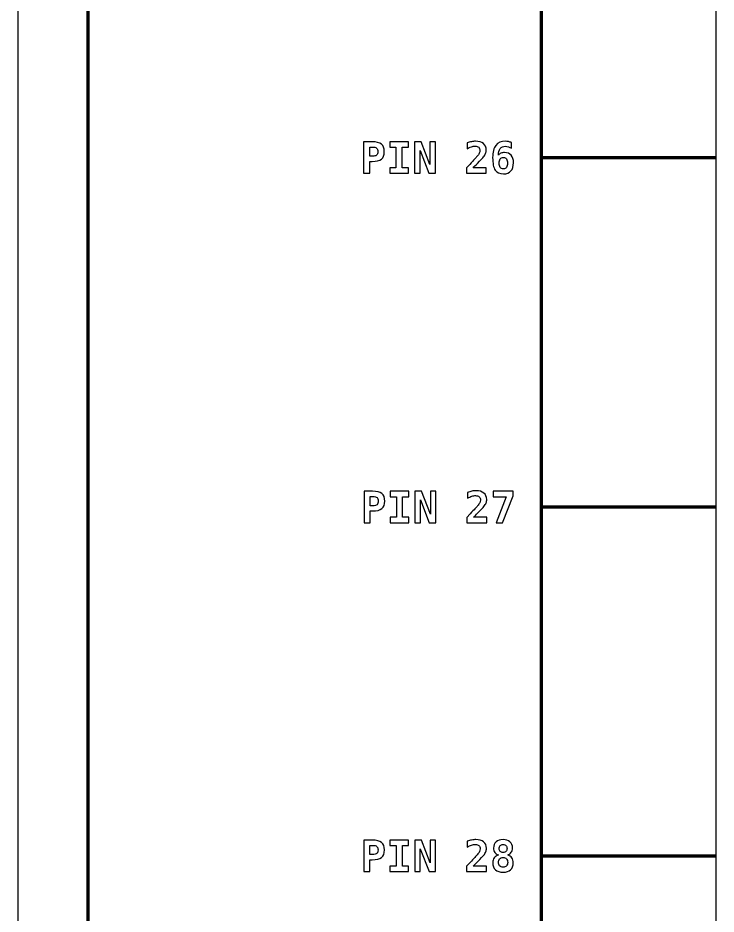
# Model space of a CAD drawing. Header units: centimetres. Extents: x -11.5 to -9.5, y -34.9 to 7.2.
# Drawn here: x -11.5 to -9.5, y -22.017 to -19.45 of the extents above; entities that cross this region are included whole.
import ezdxf

# ---------------------------------------------------------------- set-up
doc = ezdxf.new("R2010")
doc.units = ezdxf.units.CM
doc.header["$MEASUREMENT"] = 0
doc.layers.add('Layer 1', color=7, linetype='Continuous')

msp = doc.modelspace()

# ---------------------------------------------------------------- linework, layer by layer
at = {"layer": 'Layer 1', "color": 7}
msp.add_lwpolyline([(-11.5, -34.85), (-9.5, -34.85), (-9.5, 7.15), (-11.5, 7.15), (-11.5, -34.85)], close=True, dxfattribs=at)
at = {"layer": 'Layer 1', "color": 7, "lineweight": 100}
msp.add_lwpolyline([(-11.3, -34.35), (-10, -34.35), (-10, 5.65), (-11.3, 5.65), (-11.3, -34.35)], close=True, dxfattribs=at)
at = {"layer": 'Layer 1', "color": 250}
for points, knots in [([(-10.50988, -19.80486), (-10.50988, -19.80486), (-10.48545, -19.80486), (-10.48545, -19.80486), (-10.48545, -19.80486), (-10.47304, -19.80486), (-10.46411, -19.80706), (-10.45866, -19.81149), (-10.45866, -19.81149), (-10.4532, -19.81591), (-10.45049, -19.82309), (-10.45049, -19.83301), (-10.45049, -19.83301), (-10.45049, -19.84293), (-10.4532, -19.85011), (-10.45866, -19.85454), (-10.45866, -19.85454), (-10.46411, -19.85896), (-10.47304, -19.86116), (-10.48545, -19.86116), (-10.48545, -19.86116), (-10.48545, -19.86116), (-10.4921, -19.86116), (-10.4921, -19.86116), (-10.4921, -19.86116), (-10.4921, -19.86116), (-10.4921, -19.89487), (-10.4921, -19.89487), (-10.4921, -19.89487), (-10.4921, -19.89487), (-10.50988, -19.89487), (-10.50988, -19.89487), (-10.50988, -19.89487), (-10.50988, -19.89487), (-10.50988, -19.80486), (-10.50988, -19.80486)], [0, 0, 0, 0, 0.1111111, 0.1111111, 0.1111111, 0.1111111, 0.2222222, 0.2222222, 0.2222222, 0.2222222, 0.3333333, 0.3333333, 0.3333333, 0.3333333, 0.4444444, 0.4444444, 0.4444444, 0.4444444, 0.5555556, 0.5555556, 0.5555556, 0.5555556, 0.6666667, 0.6666667, 0.6666667, 0.6666667, 0.7777778, 0.7777778, 0.7777778, 0.7777778, 0.8888889, 0.8888889, 0.8888889, 0.8888889, 1, 1, 1, 1]), ([(-10.43495, -19.82054), (-10.43495, -19.82054), (-10.43495, -19.80486), (-10.43495, -19.80486), (-10.43495, -19.80486), (-10.43495, -19.80486), (-10.38136, -19.80486), (-10.38136, -19.80486), (-10.38136, -19.80486), (-10.38136, -19.80486), (-10.38136, -19.82054), (-10.38136, -19.82054), (-10.38136, -19.82054), (-10.38136, -19.82054), (-10.39927, -19.82054), (-10.39927, -19.82054), (-10.39927, -19.82054), (-10.39927, -19.82054), (-10.39927, -19.87919), (-10.39927, -19.87919), (-10.39927, -19.87919), (-10.39927, -19.87919), (-10.38136, -19.87919), (-10.38136, -19.87919), (-10.38136, -19.87919), (-10.38136, -19.87919), (-10.38136, -19.89487), (-10.38136, -19.89487), (-10.38136, -19.89487), (-10.38136, -19.89487), (-10.43495, -19.89487), (-10.43495, -19.89487), (-10.43495, -19.89487), (-10.43495, -19.89487), (-10.43495, -19.87919), (-10.43495, -19.87919), (-10.43495, -19.87919), (-10.43495, -19.87919), (-10.41705, -19.87919), (-10.41705, -19.87919), (-10.41705, -19.87919), (-10.41705, -19.87919), (-10.41705, -19.82054), (-10.41705, -19.82054), (-10.41705, -19.82054), (-10.41705, -19.82054), (-10.43495, -19.82054), (-10.43495, -19.82054)], [0, 0, 0, 0, 0.0833333, 0.0833333, 0.0833333, 0.0833333, 0.1666667, 0.1666667, 0.1666667, 0.1666667, 0.25, 0.25, 0.25, 0.25, 0.3333333, 0.3333333, 0.3333333, 0.3333333, 0.4166667, 0.4166667, 0.4166667, 0.4166667, 0.5, 0.5, 0.5, 0.5, 0.5833333, 0.5833333, 0.5833333, 0.5833333, 0.6666667, 0.6666667, 0.6666667, 0.6666667, 0.75, 0.75, 0.75, 0.75, 0.8333333, 0.8333333, 0.8333333, 0.8333333, 0.9166667, 0.9166667, 0.9166667, 0.9166667, 1, 1, 1, 1]), ([(-10.36381, -19.80486), (-10.36381, -19.80486), (-10.34469, -19.80486), (-10.34469, -19.80486), (-10.34469, -19.80486), (-10.34469, -19.80486), (-10.31963, -19.87028), (-10.31963, -19.87028), (-10.31963, -19.87028), (-10.31963, -19.87028), (-10.31963, -19.80486), (-10.31963, -19.80486), (-10.31963, -19.80486), (-10.31963, -19.80486), (-10.30395, -19.80486), (-10.30395, -19.80486), (-10.30395, -19.80486), (-10.30395, -19.80486), (-10.30395, -19.89487), (-10.30395, -19.89487), (-10.30395, -19.89487), (-10.30395, -19.89487), (-10.32294, -19.89487), (-10.32294, -19.89487), (-10.32294, -19.89487), (-10.32294, -19.89487), (-10.34813, -19.82945), (-10.34813, -19.82945), (-10.34813, -19.82945), (-10.34813, -19.82945), (-10.34813, -19.89487), (-10.34813, -19.89487), (-10.34813, -19.89487), (-10.34813, -19.89487), (-10.36381, -19.89487), (-10.36381, -19.89487), (-10.36381, -19.89487), (-10.36381, -19.89487), (-10.36381, -19.80486), (-10.36381, -19.80486)], [0, 0, 0, 0, 0.1, 0.1, 0.1, 0.1, 0.2, 0.2, 0.2, 0.2, 0.3, 0.3, 0.3, 0.3, 0.4, 0.4, 0.4, 0.4, 0.5, 0.5, 0.5, 0.5, 0.6, 0.6, 0.6, 0.6, 0.7, 0.7, 0.7, 0.7, 0.8, 0.8, 0.8, 0.8, 0.9, 0.9, 0.9, 0.9, 1, 1, 1, 1]), ([(-10.19617, -19.87919), (-10.19617, -19.87919), (-10.15825, -19.87919), (-10.15825, -19.87919), (-10.15825, -19.87919), (-10.15825, -19.87919), (-10.15825, -19.89487), (-10.15825, -19.89487), (-10.15825, -19.89487), (-10.15825, -19.89487), (-10.2154, -19.89487), (-10.2154, -19.89487), (-10.2154, -19.89487), (-10.2154, -19.89487), (-10.2154, -19.87966), (-10.2154, -19.87966), (-10.2154, -19.87966), (-10.2154, -19.87966), (-10.20574, -19.86944), (-10.20574, -19.86944), (-10.20574, -19.86944), (-10.1943, -19.85725), (-10.18735, -19.84976), (-10.1849, -19.84694), (-10.1849, -19.84694), (-10.18189, -19.84349), (-10.17971, -19.84042), (-10.1784, -19.83774), (-10.1784, -19.83774), (-10.17706, -19.83507), (-10.1764, -19.83244), (-10.1764, -19.82982), (-10.1764, -19.82982), (-10.1764, -19.82581), (-10.17761, -19.8227), (-10.18004, -19.82052), (-10.18004, -19.82052), (-10.18247, -19.81832), (-10.18593, -19.81723), (-10.19037, -19.81723), (-10.19037, -19.81723), (-10.19356, -19.81723), (-10.19712, -19.81787), (-10.20107, -19.81912), (-10.20107, -19.81912), (-10.20504, -19.8204), (-10.20916, -19.82223), (-10.21346, -19.82464), (-10.21346, -19.82464), (-10.21346, -19.82464), (-10.21346, -19.80805), (-10.21346, -19.80805), (-10.21346, -19.80805), (-10.20916, -19.80649), (-10.20496, -19.80529), (-10.20083, -19.80447), (-10.20083, -19.80447), (-10.19671, -19.80365), (-10.19276, -19.80323), (-10.18899, -19.80323), (-10.18899, -19.80323), (-10.17947, -19.80323), (-10.17197, -19.80546), (-10.16654, -19.8099), (-10.16654, -19.8099), (-10.16109, -19.81433), (-10.15837, -19.8204), (-10.15837, -19.82807), (-10.15837, -19.82807), (-10.15837, -19.83161), (-10.15897, -19.83493), (-10.16014, -19.83801), (-10.16014, -19.83801), (-10.16134, -19.84112), (-10.16337, -19.84456), (-10.16627, -19.84832), (-10.16627, -19.84832), (-10.16839, -19.85106), (-10.17424, -19.85721), (-10.18381, -19.86678), (-10.18381, -19.86678), (-10.18899, -19.87195), (-10.19311, -19.8761), (-10.19617, -19.87919)], [0, 0, 0, 0, 0.047619, 0.047619, 0.047619, 0.047619, 0.0952381, 0.0952381, 0.0952381, 0.0952381, 0.1428571, 0.1428571, 0.1428571, 0.1428571, 0.1904762, 0.1904762, 0.1904762, 0.1904762, 0.2380952, 0.2380952, 0.2380952, 0.2380952, 0.2857143, 0.2857143, 0.2857143, 0.2857143, 0.3333333, 0.3333333, 0.3333333, 0.3333333, 0.3809524, 0.3809524, 0.3809524, 0.3809524, 0.4285714, 0.4285714, 0.4285714, 0.4285714, 0.4761905, 0.4761905, 0.4761905, 0.4761905, 0.5238095, 0.5238095, 0.5238095, 0.5238095, 0.5714286, 0.5714286, 0.5714286, 0.5714286, 0.6190476, 0.6190476, 0.6190476, 0.6190476, 0.6666667, 0.6666667, 0.6666667, 0.6666667, 0.7142857, 0.7142857, 0.7142857, 0.7142857, 0.7619048, 0.7619048, 0.7619048, 0.7619048, 0.8095238, 0.8095238, 0.8095238, 0.8095238, 0.8571429, 0.8571429, 0.8571429, 0.8571429, 0.9047619, 0.9047619, 0.9047619, 0.9047619, 0.952381, 0.952381, 0.952381, 0.952381, 1, 1, 1, 1]), ([(-10.08592, -19.80698), (-10.08592, -19.80698), (-10.08592, -19.82313), (-10.08592, -19.82313), (-10.08592, -19.82313), (-10.08908, -19.82132), (-10.09213, -19.81996), (-10.09505, -19.81906), (-10.09505, -19.81906), (-10.09795, -19.81815), (-10.10075, -19.8177), (-10.10345, -19.8177), (-10.10345, -19.8177), (-10.10987, -19.8177), (-10.11477, -19.81986), (-10.11812, -19.82418), (-10.11812, -19.82418), (-10.12147, -19.8285), (-10.12322, -19.83488), (-10.12339, -19.84332), (-10.12339, -19.84332), (-10.1215, -19.84071), (-10.11909, -19.83875), (-10.11617, -19.83744), (-10.11617, -19.83744), (-10.11322, -19.83614), (-10.10977, -19.83548), (-10.10579, -19.83548), (-10.10579, -19.83548), (-10.09767, -19.83548), (-10.09141, -19.83805), (-10.08699, -19.84318), (-10.08699, -19.84318), (-10.08256, -19.8483), (-10.08036, -19.85557), (-10.08036, -19.86497), (-10.08036, -19.86497), (-10.08036, -19.87505), (-10.08285, -19.88287), (-10.08781, -19.88843), (-10.08781, -19.88843), (-10.09277, -19.89396), (-10.09974, -19.89674), (-10.10876, -19.89674), (-10.10876, -19.89674), (-10.11973, -19.89674), (-10.12769, -19.89306), (-10.13265, -19.88571), (-10.13265, -19.88571), (-10.13761, -19.87835), (-10.1401, -19.86647), (-10.1401, -19.85007), (-10.1401, -19.85007), (-10.1401, -19.83449), (-10.13707, -19.8228), (-10.131, -19.81503), (-10.131, -19.81503), (-10.12493, -19.80725), (-10.11584, -19.80336), (-10.10369, -19.80336), (-10.10369, -19.80336), (-10.10088, -19.80336), (-10.09797, -19.80367), (-10.09499, -19.80426), (-10.09499, -19.80426), (-10.09199, -19.80486), (-10.08896, -19.80577), (-10.08592, -19.80698)], [0, 0, 0, 0, 0.0588235, 0.0588235, 0.0588235, 0.0588235, 0.1176471, 0.1176471, 0.1176471, 0.1176471, 0.1764706, 0.1764706, 0.1764706, 0.1764706, 0.2352941, 0.2352941, 0.2352941, 0.2352941, 0.2941176, 0.2941176, 0.2941176, 0.2941176, 0.3529412, 0.3529412, 0.3529412, 0.3529412, 0.4117647, 0.4117647, 0.4117647, 0.4117647, 0.4705882, 0.4705882, 0.4705882, 0.4705882, 0.5294118, 0.5294118, 0.5294118, 0.5294118, 0.5882353, 0.5882353, 0.5882353, 0.5882353, 0.6470588, 0.6470588, 0.6470588, 0.6470588, 0.7058824, 0.7058824, 0.7058824, 0.7058824, 0.7647059, 0.7647059, 0.7647059, 0.7647059, 0.8235294, 0.8235294, 0.8235294, 0.8235294, 0.8823529, 0.8823529, 0.8823529, 0.8823529, 0.9411765, 0.9411765, 0.9411765, 0.9411765, 1, 1, 1, 1]), ([(-10.4921, -19.81982), (-10.4921, -19.81982), (-10.4921, -19.8462), (-10.4921, -19.8462), (-10.4921, -19.8462), (-10.4921, -19.8462), (-10.48479, -19.8462), (-10.48479, -19.8462), (-10.48479, -19.8462), (-10.47897, -19.8462), (-10.47487, -19.84521), (-10.47253, -19.84326), (-10.47253, -19.84326), (-10.47016, -19.84128), (-10.46899, -19.83787), (-10.46899, -19.83301), (-10.46899, -19.83301), (-10.46899, -19.82816), (-10.47016, -19.82474), (-10.47253, -19.82276), (-10.47253, -19.82276), (-10.47487, -19.82081), (-10.47897, -19.81982), (-10.48479, -19.81982), (-10.48479, -19.81982), (-10.48479, -19.81982), (-10.4921, -19.81982), (-10.4921, -19.81982)], [0, 0, 0, 0, 0.1428571, 0.1428571, 0.1428571, 0.1428571, 0.2857143, 0.2857143, 0.2857143, 0.2857143, 0.4285714, 0.4285714, 0.4285714, 0.4285714, 0.5714286, 0.5714286, 0.5714286, 0.5714286, 0.7142857, 0.7142857, 0.7142857, 0.7142857, 0.8571429, 0.8571429, 0.8571429, 0.8571429, 1, 1, 1, 1]), ([(-10.10923, -19.84976), (-10.11308, -19.84976), (-10.11602, -19.85116), (-10.11806, -19.85396), (-10.11806, -19.85396), (-10.1201, -19.85676), (-10.1211, -19.86079), (-10.1211, -19.8661), (-10.1211, -19.8661), (-10.1211, -19.87137), (-10.1201, -19.8754), (-10.11806, -19.8782), (-10.11806, -19.8782), (-10.11602, -19.881), (-10.11308, -19.8824), (-10.10923, -19.8824), (-10.10923, -19.8824), (-10.10536, -19.8824), (-10.1024, -19.881), (-10.10034, -19.8782), (-10.10034, -19.8782), (-10.09826, -19.8754), (-10.09723, -19.87137), (-10.09723, -19.8661), (-10.09723, -19.8661), (-10.09723, -19.86083), (-10.09826, -19.8568), (-10.10034, -19.85398), (-10.10034, -19.85398), (-10.1024, -19.85116), (-10.10536, -19.84976), (-10.10923, -19.84976)], [0, 0, 0, 0, 0.125, 0.125, 0.125, 0.125, 0.25, 0.25, 0.25, 0.25, 0.375, 0.375, 0.375, 0.375, 0.5, 0.5, 0.5, 0.5, 0.625, 0.625, 0.625, 0.625, 0.75, 0.75, 0.75, 0.75, 0.875, 0.875, 0.875, 0.875, 1, 1, 1, 1]), ([(-10.50859, -20.80581), (-10.50859, -20.80581), (-10.48416, -20.80581), (-10.48416, -20.80581), (-10.48416, -20.80581), (-10.47175, -20.80581), (-10.46282, -20.80801), (-10.45737, -20.81244), (-10.45737, -20.81244), (-10.45191, -20.81686), (-10.4492, -20.82404), (-10.4492, -20.83396), (-10.4492, -20.83396), (-10.4492, -20.84388), (-10.45191, -20.85106), (-10.45737, -20.85549), (-10.45737, -20.85549), (-10.46282, -20.85991), (-10.47175, -20.86211), (-10.48416, -20.86211), (-10.48416, -20.86211), (-10.48416, -20.86211), (-10.49081, -20.86211), (-10.49081, -20.86211), (-10.49081, -20.86211), (-10.49081, -20.86211), (-10.49081, -20.89582), (-10.49081, -20.89582), (-10.49081, -20.89582), (-10.49081, -20.89582), (-10.50859, -20.89582), (-10.50859, -20.89582), (-10.50859, -20.89582), (-10.50859, -20.89582), (-10.50859, -20.80581), (-10.50859, -20.80581)], [0, 0, 0, 0, 0.1111111, 0.1111111, 0.1111111, 0.1111111, 0.2222222, 0.2222222, 0.2222222, 0.2222222, 0.3333333, 0.3333333, 0.3333333, 0.3333333, 0.4444444, 0.4444444, 0.4444444, 0.4444444, 0.5555556, 0.5555556, 0.5555556, 0.5555556, 0.6666667, 0.6666667, 0.6666667, 0.6666667, 0.7777778, 0.7777778, 0.7777778, 0.7777778, 0.8888889, 0.8888889, 0.8888889, 0.8888889, 1, 1, 1, 1]), ([(-10.43366, -20.82149), (-10.43366, -20.82149), (-10.43366, -20.80581), (-10.43366, -20.80581), (-10.43366, -20.80581), (-10.43366, -20.80581), (-10.38007, -20.80581), (-10.38007, -20.80581), (-10.38007, -20.80581), (-10.38007, -20.80581), (-10.38007, -20.82149), (-10.38007, -20.82149), (-10.38007, -20.82149), (-10.38007, -20.82149), (-10.39798, -20.82149), (-10.39798, -20.82149), (-10.39798, -20.82149), (-10.39798, -20.82149), (-10.39798, -20.88014), (-10.39798, -20.88014), (-10.39798, -20.88014), (-10.39798, -20.88014), (-10.38007, -20.88014), (-10.38007, -20.88014), (-10.38007, -20.88014), (-10.38007, -20.88014), (-10.38007, -20.89582), (-10.38007, -20.89582), (-10.38007, -20.89582), (-10.38007, -20.89582), (-10.43366, -20.89582), (-10.43366, -20.89582), (-10.43366, -20.89582), (-10.43366, -20.89582), (-10.43366, -20.88014), (-10.43366, -20.88014), (-10.43366, -20.88014), (-10.43366, -20.88014), (-10.41576, -20.88014), (-10.41576, -20.88014), (-10.41576, -20.88014), (-10.41576, -20.88014), (-10.41576, -20.82149), (-10.41576, -20.82149), (-10.41576, -20.82149), (-10.41576, -20.82149), (-10.43366, -20.82149), (-10.43366, -20.82149)], [0, 0, 0, 0, 0.0833333, 0.0833333, 0.0833333, 0.0833333, 0.1666667, 0.1666667, 0.1666667, 0.1666667, 0.25, 0.25, 0.25, 0.25, 0.3333333, 0.3333333, 0.3333333, 0.3333333, 0.4166667, 0.4166667, 0.4166667, 0.4166667, 0.5, 0.5, 0.5, 0.5, 0.5833333, 0.5833333, 0.5833333, 0.5833333, 0.6666667, 0.6666667, 0.6666667, 0.6666667, 0.75, 0.75, 0.75, 0.75, 0.8333333, 0.8333333, 0.8333333, 0.8333333, 0.9166667, 0.9166667, 0.9166667, 0.9166667, 1, 1, 1, 1]), ([(-10.36252, -20.80581), (-10.36252, -20.80581), (-10.3434, -20.80581), (-10.3434, -20.80581), (-10.3434, -20.80581), (-10.3434, -20.80581), (-10.31834, -20.87123), (-10.31834, -20.87123), (-10.31834, -20.87123), (-10.31834, -20.87123), (-10.31834, -20.80581), (-10.31834, -20.80581), (-10.31834, -20.80581), (-10.31834, -20.80581), (-10.30266, -20.80581), (-10.30266, -20.80581), (-10.30266, -20.80581), (-10.30266, -20.80581), (-10.30266, -20.89582), (-10.30266, -20.89582), (-10.30266, -20.89582), (-10.30266, -20.89582), (-10.32165, -20.89582), (-10.32165, -20.89582), (-10.32165, -20.89582), (-10.32165, -20.89582), (-10.34684, -20.8304), (-10.34684, -20.8304), (-10.34684, -20.8304), (-10.34684, -20.8304), (-10.34684, -20.89582), (-10.34684, -20.89582), (-10.34684, -20.89582), (-10.34684, -20.89582), (-10.36252, -20.89582), (-10.36252, -20.89582), (-10.36252, -20.89582), (-10.36252, -20.89582), (-10.36252, -20.80581), (-10.36252, -20.80581)], [0, 0, 0, 0, 0.1, 0.1, 0.1, 0.1, 0.2, 0.2, 0.2, 0.2, 0.3, 0.3, 0.3, 0.3, 0.4, 0.4, 0.4, 0.4, 0.5, 0.5, 0.5, 0.5, 0.6, 0.6, 0.6, 0.6, 0.7, 0.7, 0.7, 0.7, 0.8, 0.8, 0.8, 0.8, 0.9, 0.9, 0.9, 0.9, 1, 1, 1, 1]), ([(-10.19488, -20.88014), (-10.19488, -20.88014), (-10.15696, -20.88014), (-10.15696, -20.88014), (-10.15696, -20.88014), (-10.15696, -20.88014), (-10.15696, -20.89582), (-10.15696, -20.89582), (-10.15696, -20.89582), (-10.15696, -20.89582), (-10.21411, -20.89582), (-10.21411, -20.89582), (-10.21411, -20.89582), (-10.21411, -20.89582), (-10.21411, -20.88061), (-10.21411, -20.88061), (-10.21411, -20.88061), (-10.21411, -20.88061), (-10.20445, -20.87039), (-10.20445, -20.87039), (-10.20445, -20.87039), (-10.19301, -20.8582), (-10.18606, -20.85071), (-10.18361, -20.84789), (-10.18361, -20.84789), (-10.1806, -20.84444), (-10.17842, -20.84137), (-10.17711, -20.83869), (-10.17711, -20.83869), (-10.17577, -20.83602), (-10.17511, -20.83339), (-10.17511, -20.83077), (-10.17511, -20.83077), (-10.17511, -20.82676), (-10.17632, -20.82365), (-10.17875, -20.82147), (-10.17875, -20.82147), (-10.18118, -20.81927), (-10.18464, -20.81818), (-10.18908, -20.81818), (-10.18908, -20.81818), (-10.19227, -20.81818), (-10.19583, -20.81882), (-10.19978, -20.82007), (-10.19978, -20.82007), (-10.20375, -20.82135), (-10.20787, -20.82318), (-10.21217, -20.82559), (-10.21217, -20.82559), (-10.21217, -20.82559), (-10.21217, -20.809), (-10.21217, -20.809), (-10.21217, -20.809), (-10.20787, -20.80744), (-10.20367, -20.80624), (-10.19954, -20.80542), (-10.19954, -20.80542), (-10.19542, -20.8046), (-10.19147, -20.80418), (-10.1877, -20.80418), (-10.1877, -20.80418), (-10.17818, -20.80418), (-10.17068, -20.80641), (-10.16525, -20.81085), (-10.16525, -20.81085), (-10.1598, -20.81528), (-10.15708, -20.82135), (-10.15708, -20.82902), (-10.15708, -20.82902), (-10.15708, -20.83256), (-10.15768, -20.83588), (-10.15885, -20.83896), (-10.15885, -20.83896), (-10.16005, -20.84207), (-10.16208, -20.84551), (-10.16498, -20.84927), (-10.16498, -20.84927), (-10.1671, -20.85201), (-10.17295, -20.85816), (-10.18252, -20.86773), (-10.18252, -20.86773), (-10.1877, -20.8729), (-10.19182, -20.87705), (-10.19488, -20.88014)], [0, 0, 0, 0, 0.047619, 0.047619, 0.047619, 0.047619, 0.0952381, 0.0952381, 0.0952381, 0.0952381, 0.1428571, 0.1428571, 0.1428571, 0.1428571, 0.1904762, 0.1904762, 0.1904762, 0.1904762, 0.2380952, 0.2380952, 0.2380952, 0.2380952, 0.2857143, 0.2857143, 0.2857143, 0.2857143, 0.3333333, 0.3333333, 0.3333333, 0.3333333, 0.3809524, 0.3809524, 0.3809524, 0.3809524, 0.4285714, 0.4285714, 0.4285714, 0.4285714, 0.4761905, 0.4761905, 0.4761905, 0.4761905, 0.5238095, 0.5238095, 0.5238095, 0.5238095, 0.5714286, 0.5714286, 0.5714286, 0.5714286, 0.6190476, 0.6190476, 0.6190476, 0.6190476, 0.6666667, 0.6666667, 0.6666667, 0.6666667, 0.7142857, 0.7142857, 0.7142857, 0.7142857, 0.7619048, 0.7619048, 0.7619048, 0.7619048, 0.8095238, 0.8095238, 0.8095238, 0.8095238, 0.8571429, 0.8571429, 0.8571429, 0.8571429, 0.9047619, 0.9047619, 0.9047619, 0.9047619, 0.952381, 0.952381, 0.952381, 0.952381, 1, 1, 1, 1]), ([(-10.13856, -20.80581), (-10.13856, -20.80581), (-10.08164, -20.80581), (-10.08164, -20.80581), (-10.08164, -20.80581), (-10.08164, -20.80581), (-10.08164, -20.8184), (-10.08164, -20.8184), (-10.08164, -20.8184), (-10.08164, -20.8184), (-10.11216, -20.89582), (-10.11216, -20.89582), (-10.11216, -20.89582), (-10.11216, -20.89582), (-10.13031, -20.89582), (-10.13031, -20.89582), (-10.13031, -20.89582), (-10.13031, -20.89582), (-10.10101, -20.82149), (-10.10101, -20.82149), (-10.10101, -20.82149), (-10.10101, -20.82149), (-10.13856, -20.82149), (-10.13856, -20.82149), (-10.13856, -20.82149), (-10.13856, -20.82149), (-10.13856, -20.80581), (-10.13856, -20.80581)], [0, 0, 0, 0, 0.1428571, 0.1428571, 0.1428571, 0.1428571, 0.2857143, 0.2857143, 0.2857143, 0.2857143, 0.4285714, 0.4285714, 0.4285714, 0.4285714, 0.5714286, 0.5714286, 0.5714286, 0.5714286, 0.7142857, 0.7142857, 0.7142857, 0.7142857, 0.8571429, 0.8571429, 0.8571429, 0.8571429, 1, 1, 1, 1]), ([(-10.49081, -20.82077), (-10.49081, -20.82077), (-10.49081, -20.84715), (-10.49081, -20.84715), (-10.49081, -20.84715), (-10.49081, -20.84715), (-10.4835, -20.84715), (-10.4835, -20.84715), (-10.4835, -20.84715), (-10.47768, -20.84715), (-10.47358, -20.84616), (-10.47124, -20.84421), (-10.47124, -20.84421), (-10.46887, -20.84223), (-10.4677, -20.83882), (-10.4677, -20.83396), (-10.4677, -20.83396), (-10.4677, -20.82911), (-10.46887, -20.82569), (-10.47124, -20.82371), (-10.47124, -20.82371), (-10.47358, -20.82176), (-10.47768, -20.82077), (-10.4835, -20.82077), (-10.4835, -20.82077), (-10.4835, -20.82077), (-10.49081, -20.82077), (-10.49081, -20.82077)], [0, 0, 0, 0, 0.1428571, 0.1428571, 0.1428571, 0.1428571, 0.2857143, 0.2857143, 0.2857143, 0.2857143, 0.4285714, 0.4285714, 0.4285714, 0.4285714, 0.5714286, 0.5714286, 0.5714286, 0.5714286, 0.7142857, 0.7142857, 0.7142857, 0.7142857, 0.8571429, 0.8571429, 0.8571429, 0.8571429, 1, 1, 1, 1]), ([(-10.50933, -21.80492), (-10.50933, -21.80492), (-10.4849, -21.80492), (-10.4849, -21.80492), (-10.4849, -21.80492), (-10.47249, -21.80492), (-10.46356, -21.80712), (-10.45811, -21.81155), (-10.45811, -21.81155), (-10.45265, -21.81597), (-10.44994, -21.82315), (-10.44994, -21.83307), (-10.44994, -21.83307), (-10.44994, -21.84299), (-10.45265, -21.85017), (-10.45811, -21.8546), (-10.45811, -21.8546), (-10.46356, -21.85902), (-10.47249, -21.86122), (-10.4849, -21.86122), (-10.4849, -21.86122), (-10.4849, -21.86122), (-10.49155, -21.86122), (-10.49155, -21.86122), (-10.49155, -21.86122), (-10.49155, -21.86122), (-10.49155, -21.89493), (-10.49155, -21.89493), (-10.49155, -21.89493), (-10.49155, -21.89493), (-10.50933, -21.89493), (-10.50933, -21.89493), (-10.50933, -21.89493), (-10.50933, -21.89493), (-10.50933, -21.80492), (-10.50933, -21.80492)], [0, 0, 0, 0, 0.1111111, 0.1111111, 0.1111111, 0.1111111, 0.2222222, 0.2222222, 0.2222222, 0.2222222, 0.3333333, 0.3333333, 0.3333333, 0.3333333, 0.4444444, 0.4444444, 0.4444444, 0.4444444, 0.5555556, 0.5555556, 0.5555556, 0.5555556, 0.6666667, 0.6666667, 0.6666667, 0.6666667, 0.7777778, 0.7777778, 0.7777778, 0.7777778, 0.8888889, 0.8888889, 0.8888889, 0.8888889, 1, 1, 1, 1]), ([(-10.4344, -21.8206), (-10.4344, -21.8206), (-10.4344, -21.80492), (-10.4344, -21.80492), (-10.4344, -21.80492), (-10.4344, -21.80492), (-10.38081, -21.80492), (-10.38081, -21.80492), (-10.38081, -21.80492), (-10.38081, -21.80492), (-10.38081, -21.8206), (-10.38081, -21.8206), (-10.38081, -21.8206), (-10.38081, -21.8206), (-10.39872, -21.8206), (-10.39872, -21.8206), (-10.39872, -21.8206), (-10.39872, -21.8206), (-10.39872, -21.87925), (-10.39872, -21.87925), (-10.39872, -21.87925), (-10.39872, -21.87925), (-10.38081, -21.87925), (-10.38081, -21.87925), (-10.38081, -21.87925), (-10.38081, -21.87925), (-10.38081, -21.89493), (-10.38081, -21.89493), (-10.38081, -21.89493), (-10.38081, -21.89493), (-10.4344, -21.89493), (-10.4344, -21.89493), (-10.4344, -21.89493), (-10.4344, -21.89493), (-10.4344, -21.87925), (-10.4344, -21.87925), (-10.4344, -21.87925), (-10.4344, -21.87925), (-10.4165, -21.87925), (-10.4165, -21.87925), (-10.4165, -21.87925), (-10.4165, -21.87925), (-10.4165, -21.8206), (-10.4165, -21.8206), (-10.4165, -21.8206), (-10.4165, -21.8206), (-10.4344, -21.8206), (-10.4344, -21.8206)], [0, 0, 0, 0, 0.0833333, 0.0833333, 0.0833333, 0.0833333, 0.1666667, 0.1666667, 0.1666667, 0.1666667, 0.25, 0.25, 0.25, 0.25, 0.3333333, 0.3333333, 0.3333333, 0.3333333, 0.4166667, 0.4166667, 0.4166667, 0.4166667, 0.5, 0.5, 0.5, 0.5, 0.5833333, 0.5833333, 0.5833333, 0.5833333, 0.6666667, 0.6666667, 0.6666667, 0.6666667, 0.75, 0.75, 0.75, 0.75, 0.8333333, 0.8333333, 0.8333333, 0.8333333, 0.9166667, 0.9166667, 0.9166667, 0.9166667, 1, 1, 1, 1]), ([(-10.36326, -21.80492), (-10.36326, -21.80492), (-10.34414, -21.80492), (-10.34414, -21.80492), (-10.34414, -21.80492), (-10.34414, -21.80492), (-10.31908, -21.87034), (-10.31908, -21.87034), (-10.31908, -21.87034), (-10.31908, -21.87034), (-10.31908, -21.80492), (-10.31908, -21.80492), (-10.31908, -21.80492), (-10.31908, -21.80492), (-10.3034, -21.80492), (-10.3034, -21.80492), (-10.3034, -21.80492), (-10.3034, -21.80492), (-10.3034, -21.89493), (-10.3034, -21.89493), (-10.3034, -21.89493), (-10.3034, -21.89493), (-10.32239, -21.89493), (-10.32239, -21.89493), (-10.32239, -21.89493), (-10.32239, -21.89493), (-10.34758, -21.82951), (-10.34758, -21.82951), (-10.34758, -21.82951), (-10.34758, -21.82951), (-10.34758, -21.89493), (-10.34758, -21.89493), (-10.34758, -21.89493), (-10.34758, -21.89493), (-10.36326, -21.89493), (-10.36326, -21.89493), (-10.36326, -21.89493), (-10.36326, -21.89493), (-10.36326, -21.80492), (-10.36326, -21.80492)], [0, 0, 0, 0, 0.1, 0.1, 0.1, 0.1, 0.2, 0.2, 0.2, 0.2, 0.3, 0.3, 0.3, 0.3, 0.4, 0.4, 0.4, 0.4, 0.5, 0.5, 0.5, 0.5, 0.6, 0.6, 0.6, 0.6, 0.7, 0.7, 0.7, 0.7, 0.8, 0.8, 0.8, 0.8, 0.9, 0.9, 0.9, 0.9, 1, 1, 1, 1]), ([(-10.19562, -21.87925), (-10.19562, -21.87925), (-10.1577, -21.87925), (-10.1577, -21.87925), (-10.1577, -21.87925), (-10.1577, -21.87925), (-10.1577, -21.89493), (-10.1577, -21.89493), (-10.1577, -21.89493), (-10.1577, -21.89493), (-10.21485, -21.89493), (-10.21485, -21.89493), (-10.21485, -21.89493), (-10.21485, -21.89493), (-10.21485, -21.87972), (-10.21485, -21.87972), (-10.21485, -21.87972), (-10.21485, -21.87972), (-10.20519, -21.8695), (-10.20519, -21.8695), (-10.20519, -21.8695), (-10.19375, -21.85731), (-10.1868, -21.84982), (-10.18435, -21.847), (-10.18435, -21.847), (-10.18134, -21.84355), (-10.17916, -21.84048), (-10.17785, -21.8378), (-10.17785, -21.8378), (-10.17651, -21.83513), (-10.17585, -21.8325), (-10.17585, -21.82988), (-10.17585, -21.82988), (-10.17585, -21.82587), (-10.17706, -21.82276), (-10.17949, -21.82058), (-10.17949, -21.82058), (-10.18192, -21.81838), (-10.18538, -21.81729), (-10.18982, -21.81729), (-10.18982, -21.81729), (-10.19301, -21.81729), (-10.19657, -21.81793), (-10.20052, -21.81918), (-10.20052, -21.81918), (-10.20449, -21.82046), (-10.20861, -21.82229), (-10.21291, -21.8247), (-10.21291, -21.8247), (-10.21291, -21.8247), (-10.21291, -21.80811), (-10.21291, -21.80811), (-10.21291, -21.80811), (-10.20861, -21.80655), (-10.20441, -21.80535), (-10.20028, -21.80453), (-10.20028, -21.80453), (-10.19616, -21.80371), (-10.19221, -21.80329), (-10.18844, -21.80329), (-10.18844, -21.80329), (-10.17892, -21.80329), (-10.17142, -21.80552), (-10.16599, -21.80996), (-10.16599, -21.80996), (-10.16054, -21.81439), (-10.15782, -21.82046), (-10.15782, -21.82813), (-10.15782, -21.82813), (-10.15782, -21.83167), (-10.15842, -21.83499), (-10.15959, -21.83807), (-10.15959, -21.83807), (-10.16079, -21.84118), (-10.16282, -21.84462), (-10.16572, -21.84838), (-10.16572, -21.84838), (-10.16784, -21.85112), (-10.17369, -21.85727), (-10.18326, -21.86684), (-10.18326, -21.86684), (-10.18844, -21.87201), (-10.19256, -21.87616), (-10.19562, -21.87925)], [0, 0, 0, 0, 0.047619, 0.047619, 0.047619, 0.047619, 0.0952381, 0.0952381, 0.0952381, 0.0952381, 0.1428571, 0.1428571, 0.1428571, 0.1428571, 0.1904762, 0.1904762, 0.1904762, 0.1904762, 0.2380952, 0.2380952, 0.2380952, 0.2380952, 0.2857143, 0.2857143, 0.2857143, 0.2857143, 0.3333333, 0.3333333, 0.3333333, 0.3333333, 0.3809524, 0.3809524, 0.3809524, 0.3809524, 0.4285714, 0.4285714, 0.4285714, 0.4285714, 0.4761905, 0.4761905, 0.4761905, 0.4761905, 0.5238095, 0.5238095, 0.5238095, 0.5238095, 0.5714286, 0.5714286, 0.5714286, 0.5714286, 0.6190476, 0.6190476, 0.6190476, 0.6190476, 0.6666667, 0.6666667, 0.6666667, 0.6666667, 0.7142857, 0.7142857, 0.7142857, 0.7142857, 0.7619048, 0.7619048, 0.7619048, 0.7619048, 0.8095238, 0.8095238, 0.8095238, 0.8095238, 0.8571429, 0.8571429, 0.8571429, 0.8571429, 0.9047619, 0.9047619, 0.9047619, 0.9047619, 0.952381, 0.952381, 0.952381, 0.952381, 1, 1, 1, 1]), ([(-10.12352, -21.84723), (-10.12807, -21.84567), (-10.13152, -21.8432), (-10.13389, -21.83984), (-10.13389, -21.83984), (-10.13626, -21.83649), (-10.13745, -21.83239), (-10.13745, -21.82752), (-10.13745, -21.82752), (-10.13745, -21.82005), (-10.13502, -21.81414), (-10.13014, -21.8098), (-10.13014, -21.8098), (-10.12529, -21.80546), (-10.11868, -21.80329), (-10.11031, -21.80329), (-10.11031, -21.80329), (-10.10191, -21.80329), (-10.09528, -21.80546), (-10.09043, -21.8098), (-10.09043, -21.8098), (-10.08555, -21.81414), (-10.08312, -21.82005), (-10.08312, -21.82752), (-10.08312, -21.82752), (-10.08312, -21.83235), (-10.0843, -21.83643), (-10.08662, -21.83978), (-10.08662, -21.83978), (-10.08895, -21.84313), (-10.09234, -21.84562), (-10.09681, -21.84723), (-10.09681, -21.84723), (-10.09183, -21.84875), (-10.08794, -21.85149), (-10.08512, -21.85544), (-10.08512, -21.85544), (-10.0823, -21.85937), (-10.0809, -21.8641), (-10.0809, -21.8696), (-10.0809, -21.8696), (-10.0809, -21.87824), (-10.08345, -21.88493), (-10.08855, -21.88962), (-10.08855, -21.88962), (-10.09366, -21.89433), (-10.10092, -21.89668), (-10.11031, -21.89668), (-10.11031, -21.89668), (-10.11967, -21.89668), (-10.12691, -21.89433), (-10.13202, -21.88962), (-10.13202, -21.88962), (-10.13712, -21.88493), (-10.13967, -21.87824), (-10.13967, -21.8696), (-10.13967, -21.8696), (-10.13967, -21.86406), (-10.13825, -21.85931), (-10.13539, -21.85538), (-10.13539, -21.85538), (-10.13253, -21.85143), (-10.12858, -21.84871), (-10.12352, -21.84723)], [0, 0, 0, 0, 0.0625, 0.0625, 0.0625, 0.0625, 0.125, 0.125, 0.125, 0.125, 0.1875, 0.1875, 0.1875, 0.1875, 0.25, 0.25, 0.25, 0.25, 0.3125, 0.3125, 0.3125, 0.3125, 0.375, 0.375, 0.375, 0.375, 0.4375, 0.4375, 0.4375, 0.4375, 0.5, 0.5, 0.5, 0.5, 0.5625, 0.5625, 0.5625, 0.5625, 0.625, 0.625, 0.625, 0.625, 0.6875, 0.6875, 0.6875, 0.6875, 0.75, 0.75, 0.75, 0.75, 0.8125, 0.8125, 0.8125, 0.8125, 0.875, 0.875, 0.875, 0.875, 0.9375, 0.9375, 0.9375, 0.9375, 1, 1, 1, 1]), ([(-10.49155, -21.81988), (-10.49155, -21.81988), (-10.49155, -21.84626), (-10.49155, -21.84626), (-10.49155, -21.84626), (-10.49155, -21.84626), (-10.48424, -21.84626), (-10.48424, -21.84626), (-10.48424, -21.84626), (-10.47842, -21.84626), (-10.47432, -21.84527), (-10.47198, -21.84332), (-10.47198, -21.84332), (-10.46961, -21.84134), (-10.46844, -21.83793), (-10.46844, -21.83307), (-10.46844, -21.83307), (-10.46844, -21.82822), (-10.46961, -21.8248), (-10.47198, -21.82282), (-10.47198, -21.82282), (-10.47432, -21.82087), (-10.47842, -21.81988), (-10.48424, -21.81988), (-10.48424, -21.81988), (-10.48424, -21.81988), (-10.49155, -21.81988), (-10.49155, -21.81988)], [0, 0, 0, 0, 0.1428571, 0.1428571, 0.1428571, 0.1428571, 0.2857143, 0.2857143, 0.2857143, 0.2857143, 0.4285714, 0.4285714, 0.4285714, 0.4285714, 0.5714286, 0.5714286, 0.5714286, 0.5714286, 0.7142857, 0.7142857, 0.7142857, 0.7142857, 0.8571429, 0.8571429, 0.8571429, 0.8571429, 1, 1, 1, 1]), ([(-10.12164, -21.82898), (-10.12164, -21.8325), (-10.12064, -21.83531), (-10.1186, -21.83737), (-10.1186, -21.83737), (-10.11658, -21.83945), (-10.1138, -21.84048), (-10.11031, -21.84048), (-10.11031, -21.84048), (-10.10679, -21.84048), (-10.10399, -21.83945), (-10.10197, -21.83737), (-10.10197, -21.83737), (-10.09993, -21.83531), (-10.09893, -21.8325), (-10.09893, -21.82898), (-10.09893, -21.82898), (-10.09893, -21.82548), (-10.09993, -21.82272), (-10.10197, -21.82068), (-10.10197, -21.82068), (-10.10399, -21.81865), (-10.10679, -21.81764), (-10.11031, -21.81764), (-10.11031, -21.81764), (-10.11376, -21.81764), (-10.11652, -21.81867), (-10.11858, -21.8207), (-10.11858, -21.8207), (-10.12062, -21.82276), (-10.12164, -21.82552), (-10.12164, -21.82898)], [0, 0, 0, 0, 0.125, 0.125, 0.125, 0.125, 0.25, 0.25, 0.25, 0.25, 0.375, 0.375, 0.375, 0.375, 0.5, 0.5, 0.5, 0.5, 0.625, 0.625, 0.625, 0.625, 0.75, 0.75, 0.75, 0.75, 0.875, 0.875, 0.875, 0.875, 1, 1, 1, 1]), ([(-10.11031, -21.85476), (-10.1143, -21.85476), (-10.11751, -21.85602), (-10.11996, -21.85853), (-10.11996, -21.85853), (-10.12241, -21.86104), (-10.12364, -21.86437), (-10.12364, -21.86853), (-10.12364, -21.86853), (-10.12364, -21.87266), (-10.12241, -21.876), (-10.11996, -21.87853), (-10.11996, -21.87853), (-10.11751, -21.88106), (-10.1143, -21.88234), (-10.11031, -21.88234), (-10.11031, -21.88234), (-10.10633, -21.88234), (-10.1031, -21.88104), (-10.10063, -21.87847), (-10.10063, -21.87847), (-10.09816, -21.8759), (-10.09693, -21.87258), (-10.09693, -21.86853), (-10.09693, -21.86853), (-10.09693, -21.86437), (-10.09816, -21.86104), (-10.10061, -21.85853), (-10.10061, -21.85853), (-10.10306, -21.85602), (-10.10629, -21.85476), (-10.11031, -21.85476)], [0, 0, 0, 0, 0.125, 0.125, 0.125, 0.125, 0.25, 0.25, 0.25, 0.25, 0.375, 0.375, 0.375, 0.375, 0.5, 0.5, 0.5, 0.5, 0.625, 0.625, 0.625, 0.625, 0.75, 0.75, 0.75, 0.75, 0.875, 0.875, 0.875, 0.875, 1, 1, 1, 1])]:
    msp.add_open_spline(points, degree=3, knots=knots, dxfattribs=at)
at = {"layer": 'Layer 1', "color": 250, "lineweight": 100}
for points in [[(-10, -19.85), (-10, -19.85), (-9.5, -19.85), (-9.5, -19.85)], [(-10, -20.85), (-10, -20.85), (-9.5, -20.85), (-9.5, -20.85)], [(-10, -21.85), (-10, -21.85), (-9.5, -21.85), (-9.5, -21.85)]]:
    msp.add_open_spline(points, degree=3, dxfattribs=at)

doc.saveas('drawing.dxf')
